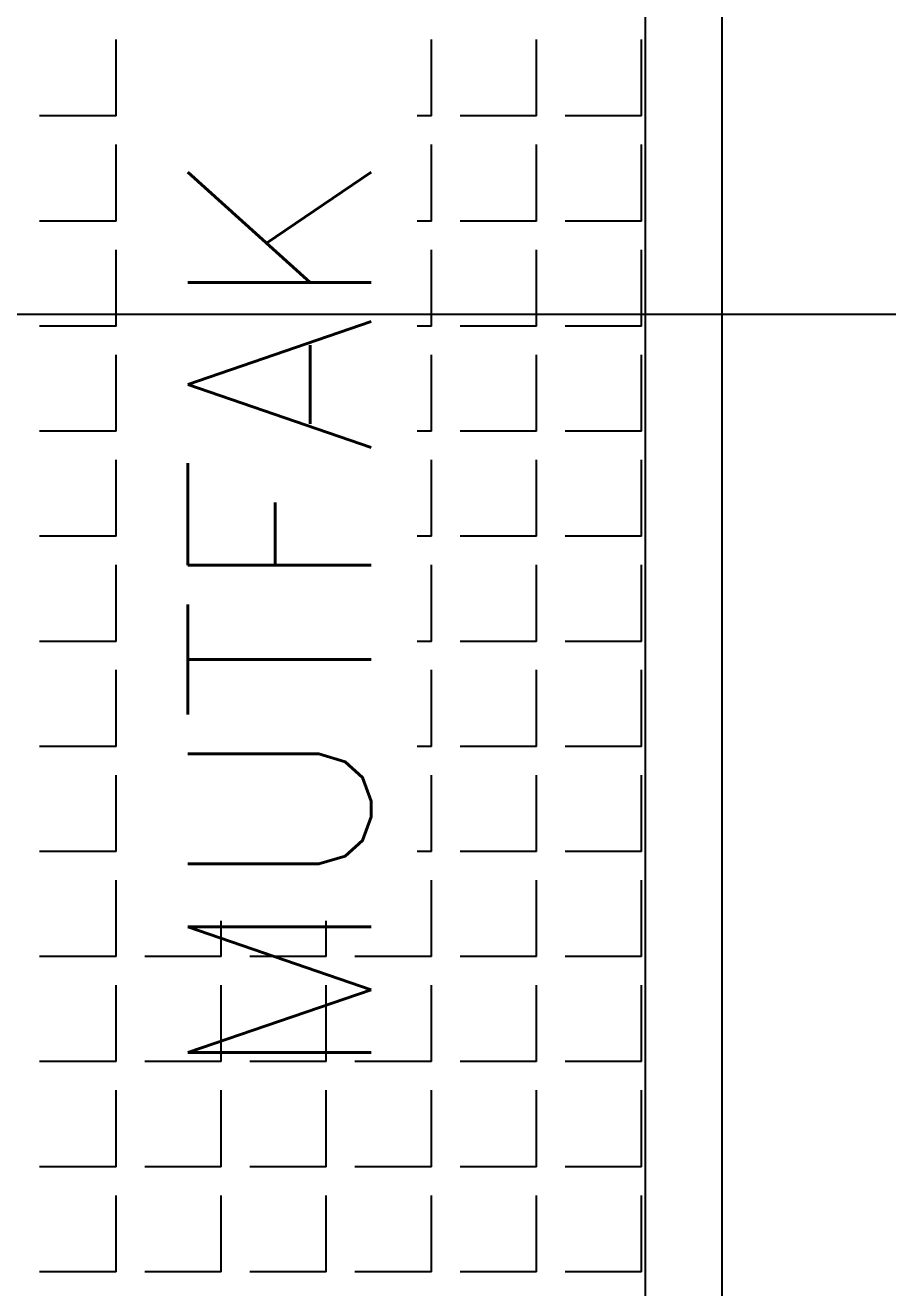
# Model space of a CAD drawing. Header units: inches. Extents: x -7543 to -822, y 102837 to 190349.
# Drawn here: x -834.03199 to -834.00943, y 102836.99239 to 102837.02543 of the extents above; entities that cross this region are included whole.
import ezdxf

# ---------------------------------------------------------------- set-up
doc = ezdxf.new("R2010")
doc.units = ezdxf.units.IN
doc.header["$MEASUREMENT"] = 0
doc.linetypes.add('DASHDOTX2', pattern=[2, 1, -0.5, 0, -0.5])
for name, color, linetype, lineweight in [('AKS', 1, 'Continuous', 25), ('ICOL', 55, 'Continuous', 25), ('YAZI', 7, 'Continuous', 25)]:
    doc.layers.add(name, color=color, linetype=linetype, lineweight=lineweight)
doc.styles.add('TXTX', font='TXTX')

msp = doc.modelspace()

# ---------------------------------------------------------------- linework, layer by layer
at = {"layer": 'AKS', "linetype": 'DASHDOTX2', "ltscale": 10}
msp.add_line((-834.013761, 102836.73452), (-834.013761, 102837.241638), dxfattribs=at)
at = {"layer": 'ICOL'}
for p, q in [((-834.015761, 102836.982684), (-834.015761, 102837.053184)), ((-834.029614, 102837.023057), (-834.029614, 102837.025057)), ((-834.021364, 102837.023057), (-834.021364, 102837.025057)), ((-834.018614, 102837.023057), (-834.018614, 102837.025057)), ((-834.015864, 102837.023057), (-834.015864, 102837.025057)), ((-834.029614, 102837.023057), (-834.031614, 102837.023057)), ((-834.021364, 102837.023057), (-834.021738, 102837.023057)), ((-834.018614, 102837.023057), (-834.020614, 102837.023057)), ((-834.015864, 102837.023057), (-834.017864, 102837.023057)), ((-834.029614, 102837.020307), (-834.029614, 102837.022307)), ((-834.021364, 102837.020307), (-834.021364, 102837.022307)), ((-834.018614, 102837.020307), (-834.018614, 102837.022307)), ((-834.015864, 102837.020307), (-834.015864, 102837.022307)), ((-834.029614, 102837.020307), (-834.031614, 102837.020307)), ((-834.021364, 102837.020307), (-834.021738, 102837.020307)), ((-834.018614, 102837.020307), (-834.020614, 102837.020307)), ((-834.015864, 102837.020307), (-834.017864, 102837.020307)), ((-834.029614, 102837.017557), (-834.029614, 102837.019557)), ((-834.021364, 102837.017557), (-834.021364, 102837.019557)), ((-834.018614, 102837.017557), (-834.018614, 102837.019557)), ((-834.015864, 102837.017557), (-834.015864, 102837.019557)), ((-834.048605, 102837.017874), (-833.844417, 102837.017874)), ((-834.029614, 102837.017557), (-834.031614, 102837.017557)), ((-834.021364, 102837.017557), (-834.021738, 102837.017557)), ((-834.018614, 102837.017557), (-834.020614, 102837.017557)), ((-834.015864, 102837.017557), (-834.017864, 102837.017557)), ((-834.029614, 102837.014807), (-834.029614, 102837.016807)), ((-834.021364, 102837.014807), (-834.021364, 102837.016807)), ((-834.018614, 102837.014807), (-834.018614, 102837.016807)), ((-834.015864, 102837.014807), (-834.015864, 102837.016807)), ((-834.029614, 102837.014807), (-834.031614, 102837.014807)), ((-834.021364, 102837.014807), (-834.021738, 102837.014807)), ((-834.018614, 102837.014807), (-834.020614, 102837.014807)), ((-834.015864, 102837.014807), (-834.017864, 102837.014807)), ((-834.029614, 102837.012057), (-834.029614, 102837.014057)), ((-834.021364, 102837.012057), (-834.021364, 102837.014057)), ((-834.018614, 102837.012057), (-834.018614, 102837.014057)), ((-834.015864, 102837.012057), (-834.015864, 102837.014057)), ((-834.029614, 102837.012057), (-834.031614, 102837.012057)), ((-834.021364, 102837.012057), (-834.021738, 102837.012057)), ((-834.018614, 102837.012057), (-834.020614, 102837.012057)), ((-834.015864, 102837.012057), (-834.017864, 102837.012057)), ((-834.029614, 102837.009307), (-834.029614, 102837.011307)), ((-834.021364, 102837.009307), (-834.021364, 102837.011307)), ((-834.018614, 102837.009307), (-834.018614, 102837.011307)), ((-834.015864, 102837.009307), (-834.015864, 102837.011307)), ((-834.029614, 102837.009307), (-834.031614, 102837.009307)), ((-834.021364, 102837.009307), (-834.021738, 102837.009307)), ((-834.018614, 102837.009307), (-834.020614, 102837.009307)), ((-834.015864, 102837.009307), (-834.017864, 102837.009307)), ((-834.029614, 102837.006557), (-834.029614, 102837.008557)), ((-834.021364, 102837.006557), (-834.021364, 102837.008557)), ((-834.018614, 102837.006557), (-834.018614, 102837.008557)), ((-834.015864, 102837.006557), (-834.015864, 102837.008557)), ((-834.029614, 102837.006557), (-834.031614, 102837.006557)), ((-834.021364, 102837.006557), (-834.021738, 102837.006557)), ((-834.018614, 102837.006557), (-834.020614, 102837.006557)), ((-834.015864, 102837.006557), (-834.017864, 102837.006557)), ((-834.029614, 102837.003807), (-834.029614, 102837.005807)), ((-834.021364, 102837.003807), (-834.021364, 102837.005807)), ((-834.018614, 102837.003807), (-834.018614, 102837.005807)), ((-834.015864, 102837.003807), (-834.015864, 102837.005807)), ((-834.029614, 102837.003807), (-834.031614, 102837.003807)), ((-834.021364, 102837.003807), (-834.021738, 102837.003807)), ((-834.018614, 102837.003807), (-834.020614, 102837.003807)), ((-834.015864, 102837.003807), (-834.017864, 102837.003807)), ((-834.029614, 102837.001057), (-834.029614, 102837.003057)), ((-834.021364, 102837.001057), (-834.021364, 102837.003057)), ((-834.018614, 102837.001057), (-834.018614, 102837.003057)), ((-834.015864, 102837.001057), (-834.015864, 102837.003057)), ((-834.026864, 102837.001057), (-834.026864, 102837.001994)), ((-834.024114, 102837.001057), (-834.024114, 102837.001994)), ((-834.029614, 102837.001057), (-834.031614, 102837.001057)), ((-834.026864, 102837.001057), (-834.028864, 102837.001057)), ((-834.024114, 102837.001057), (-834.026114, 102837.001057)), ((-834.021364, 102837.001057), (-834.023364, 102837.001057)), ((-834.018614, 102837.001057), (-834.020614, 102837.001057)), ((-834.015864, 102837.001057), (-834.017864, 102837.001057)), ((-834.029614, 102836.998307), (-834.029614, 102837.000307)), ((-834.026864, 102836.998307), (-834.026864, 102837.000307)), ((-834.024114, 102836.998307), (-834.024114, 102837.000307)), ((-834.021364, 102836.998307), (-834.021364, 102837.000307)), ((-834.018614, 102836.998307), (-834.018614, 102837.000307)), ((-834.015864, 102836.998307), (-834.015864, 102837.000307)), ((-834.029614, 102836.998307), (-834.031614, 102836.998307)), ((-834.026864, 102836.998307), (-834.028864, 102836.998307)), ((-834.024114, 102836.998307), (-834.026114, 102836.998307)), ((-834.021364, 102836.998307), (-834.023364, 102836.998307)), ((-834.018614, 102836.998307), (-834.020614, 102836.998307)), ((-834.015864, 102836.998307), (-834.017864, 102836.998307)), ((-834.029614, 102836.995557), (-834.029614, 102836.997557)), ((-834.026864, 102836.995557), (-834.026864, 102836.997557)), ((-834.024114, 102836.995557), (-834.024114, 102836.997557)), ((-834.021364, 102836.995557), (-834.021364, 102836.997557)), ((-834.018614, 102836.995557), (-834.018614, 102836.997557)), ((-834.015864, 102836.995557), (-834.015864, 102836.997557)), ((-834.029614, 102836.995557), (-834.031614, 102836.995557)), ((-834.026864, 102836.995557), (-834.028864, 102836.995557)), ((-834.024114, 102836.995557), (-834.026114, 102836.995557)), ((-834.021364, 102836.995557), (-834.023364, 102836.995557)), ((-834.018614, 102836.995557), (-834.020614, 102836.995557)), ((-834.015864, 102836.995557), (-834.017864, 102836.995557)), ((-834.029614, 102836.992807), (-834.029614, 102836.994807)), ((-834.026864, 102836.992807), (-834.026864, 102836.994807)), ((-834.024114, 102836.992807), (-834.024114, 102836.994807)), ((-834.021364, 102836.992807), (-834.021364, 102836.994807)), ((-834.018614, 102836.992807), (-834.018614, 102836.994807)), ((-834.015864, 102836.992807), (-834.015864, 102836.994807)), ((-834.029614, 102836.992807), (-834.031614, 102836.992807)), ((-834.026864, 102836.992807), (-834.028864, 102836.992807)), ((-834.024114, 102836.992807), (-834.026114, 102836.992807)), ((-834.021364, 102836.992807), (-834.023364, 102836.992807)), ((-834.018614, 102836.992807), (-834.020614, 102836.992807)), ((-834.015864, 102836.992807), (-834.017864, 102836.992807))]:
    msp.add_line(p, q, dxfattribs=at)

# ---------------------------------------------------------------- texts
at = {"layer": 'YAZI', "style": 'TXTX'}
msp.add_text('MUTFAK NiSi', height=0.0048, rotation=90, dxfattribs=at).set_placement((-834.022938, 102836.99772))

doc.saveas('drawing.dxf')
